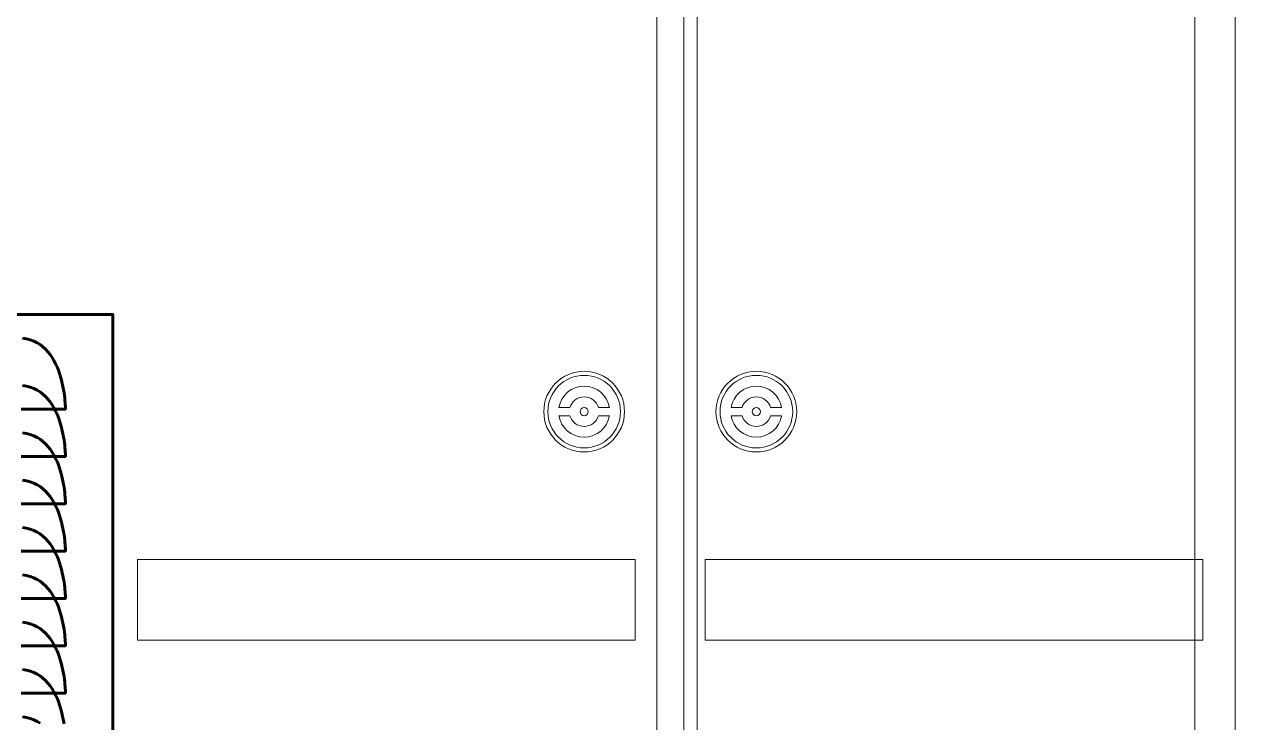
# Model space of a CAD drawing. Header units: millimetres. Extents: x -116965 to 323937, y 291661 to 566926.
# Drawn here: x -37587.9 to -37130.4, y 340211.1 to 340470.5 of the extents above; entities that cross this region are included whole.
import ezdxf

# ---------------------------------------------------------------- set-up
doc = ezdxf.new("R2010")
doc.units = ezdxf.units.MM
doc.layers.get('0').update_dxf_attribs({"lineweight": 18})
doc.layers.add('C00-00-00', color=7, linetype='Continuous')
doc.layers.add('hw_Text', color=7, linetype='Continuous', lineweight=13)

# ---------------------------------------------------------------- blocks, each defined once
blk = doc.blocks.new('*U1544')
for p, q in [((700, 2100), (700, 100)), ((885, 2100), (885, 100))]:
    blk.add_line(p, q)
blk.add_lwpolyline([(0, 0), (900, 0), (900, 2200), (0, 2200)], close=True)
blk = doc.blocks.new('*U1519')
blk.add_lwpolyline([(0, 0), (700, 0), (700, 2200), (0, 2200)], close=True)
blk = doc.blocks.new('*U1607')
for points in [[(-5.29, 1.5, -0.755929), (5.29, 1.5), (9.38, 1.5, 0.852803), (-9.38, 1.5)], [(-5.29, -1.5, 0.755929), (5.29, -1.5), (9.38, -1.5, -0.852803), (-9.38, -1.5)]]:
    blk.add_lwpolyline(points, format="xyb", close=True)
at = {"color": 2}
blk.add_circle((0, 0), 15, dxfattribs=at)
at = {"color": 3}
blk.add_circle((0, 0), 13.5, dxfattribs=at)
blk.add_circle((0, 0), 1.5)
blk = doc.blocks.new('*U1570')
blk.add_lwpolyline([(0, 0), (670, 0), (670, 2000), (0, 2000)])
blk.add_lwpolyline([(477, 190), (662, 190), (662, 220), (477, 220)], close=True)
blk.add_blockref('*U1607', (643, 275))
blk = doc.blocks.new('*U1571')
blk.add_line((0, 0), (0, 2000))
blk.add_lwpolyline([(0, 0), (-190, 0), (-190, 2000), (0, 2000)])
blk.add_lwpolyline([(3, 190), (-182, 190), (-182, 220), (3, 220)], close=True)
at = {"xscale": -1}
blk.add_blockref('*U1607', (-163, 275), dxfattribs=at)
blk = doc.blocks.new('fan1')
at = {"layer": 'C00-00-00', "lineweight": 60}
blk.add_lwpolyline([(66482.46, 350162.92), (66746.42, 350162.92), (66746.42, 349898.96), (66482.46, 349898.96)], close=True, dxfattribs=at)
for points in [[(66712.82, 350154.05), (66714.32, 350153.83), (66715.72, 350153.48), (66717.03, 350152.99), (66718.25, 350152.4), (66719.38, 350151.69), (66720.43, 350150.89), (66721.4, 350150), (66722.29, 350149.04), (66723.1, 350148.01), (66723.85, 350146.92), (66724.53, 350145.78), (66725.14, 350144.6), (66725.69, 350143.39), (66726.18, 350142.17), (66726.62, 350140.93), (66727.01, 350139.69), (66727.35, 350138.47), (66727.64, 350137.26), (66727.89, 350136.08), (66728.11, 350134.94), (66728.28, 350133.85), (66728.43, 350132.82), (66728.55, 350131.86), (66728.64, 350130.97), (66728.71, 350130.17), (66728.75, 350129.46), (66728.79, 350128.87), (66728.81, 350128.38), (66728.82, 350128.03), (66728.82, 350127.81), (66728.82, 350127.73), (66728.78, 350127.73), (66728.66, 350127.73), (66728.45, 350127.73), (66728.16, 350127.73), (66727.8, 350127.73), (66727.36, 350127.73), (66726.84, 350127.73), (66726.25, 350127.73), (66725.59, 350127.73), (66724.85, 350127.73), (66724.04, 350127.73), (66723.17, 350127.73), (66722.22, 350127.73), (66721.21, 350127.73), (66720.13, 350127.73), (66718.99, 350127.73), (66717.79, 350127.73), (66716.52, 350127.73), (66715.2, 350127.73), (66713.81, 350127.73), (66712.37, 350127.73)], [(66712.82, 350136.46), (66714.32, 350136.24), (66715.72, 350135.88), (66717.03, 350135.4), (66718.25, 350134.8), (66719.38, 350134.1), (66720.43, 350133.3), (66721.4, 350132.41), (66722.29, 350131.44), (66723.1, 350130.41), (66723.85, 350129.32), (66724.53, 350128.18), (66725.14, 350127), (66725.69, 350125.8), (66726.18, 350124.57), (66726.62, 350123.33), (66727.01, 350122.1), (66727.35, 350120.87), (66727.64, 350119.67), (66727.89, 350118.49), (66728.11, 350117.35), (66728.28, 350116.26), (66728.43, 350115.22), (66728.55, 350114.26), (66728.64, 350113.37), (66728.71, 350112.57), (66728.75, 350111.87), (66728.79, 350111.27), (66728.81, 350110.79), (66728.82, 350110.43), (66728.82, 350110.21), (66728.82, 350110.13), (66728.78, 350110.13), (66728.66, 350110.13), (66728.45, 350110.13), (66728.16, 350110.13), (66727.8, 350110.13), (66727.36, 350110.13), (66726.84, 350110.13), (66726.25, 350110.13), (66725.59, 350110.13), (66724.85, 350110.13), (66724.04, 350110.13), (66723.17, 350110.13), (66722.22, 350110.13), (66721.21, 350110.13), (66720.13, 350110.13), (66718.99, 350110.13), (66717.79, 350110.13), (66716.52, 350110.13), (66715.2, 350110.13), (66713.81, 350110.13), (66712.37, 350110.13)], [(66712.82, 350118.85), (66714.32, 350118.63), (66715.72, 350118.28), (66717.03, 350117.8), (66718.25, 350117.2), (66719.38, 350116.49), (66720.43, 350115.69), (66721.4, 350114.81), (66722.29, 350113.84), (66723.1, 350112.81), (66723.85, 350111.72), (66724.53, 350110.58), (66725.14, 350109.4), (66725.69, 350108.2), (66726.18, 350106.97), (66726.62, 350105.73), (66727.01, 350104.5), (66727.35, 350103.27), (66727.64, 350102.07), (66727.89, 350100.89), (66728.11, 350099.75), (66728.28, 350098.66), (66728.43, 350097.63), (66728.55, 350096.66), (66728.64, 350095.77), (66728.71, 350094.97), (66728.75, 350094.27), (66728.79, 350093.67), (66728.81, 350093.19), (66728.82, 350092.84), (66728.82, 350092.61), (66728.82, 350092.54), (66728.78, 350092.54), (66728.66, 350092.54), (66728.45, 350092.54), (66728.16, 350092.54), (66727.8, 350092.54), (66727.36, 350092.54), (66726.84, 350092.54), (66726.25, 350092.54), (66725.59, 350092.54), (66724.85, 350092.54), (66724.04, 350092.54), (66723.17, 350092.54), (66722.22, 350092.54), (66721.21, 350092.54), (66720.13, 350092.54), (66718.99, 350092.54), (66717.79, 350092.54), (66716.52, 350092.54), (66715.2, 350092.54), (66713.81, 350092.54), (66712.37, 350092.54)], [(66712.82, 350101.26), (66714.32, 350101.04), (66715.72, 350100.68), (66717.03, 350100.2), (66718.25, 350099.6), (66719.38, 350098.9), (66720.43, 350098.1), (66721.4, 350097.21), (66722.29, 350096.24), (66723.1, 350095.21), (66723.85, 350094.12), (66724.53, 350092.98), (66725.14, 350091.8), (66725.69, 350090.6), (66726.18, 350089.37), (66726.62, 350088.13), (66727.01, 350086.9), (66727.35, 350085.67), (66727.64, 350084.47), (66727.89, 350083.29), (66728.11, 350082.15), (66728.28, 350081.06), (66728.43, 350080.03), (66728.55, 350079.06), (66728.64, 350078.17), (66728.71, 350077.37), (66728.75, 350076.67), (66728.79, 350076.07), (66728.81, 350075.59), (66728.82, 350075.23), (66728.82, 350075.01), (66728.82, 350074.94), (66728.78, 350074.94), (66728.66, 350074.94), (66728.45, 350074.94), (66728.16, 350074.94), (66727.8, 350074.94), (66727.36, 350074.94), (66726.84, 350074.94), (66726.25, 350074.94), (66725.59, 350074.94), (66724.85, 350074.94), (66724.04, 350074.94), (66723.17, 350074.94), (66722.22, 350074.94), (66721.21, 350074.94), (66720.13, 350074.94), (66718.99, 350074.94), (66717.79, 350074.94), (66716.52, 350074.94), (66715.2, 350074.94), (66713.81, 350074.94), (66712.37, 350074.94)], [(66712.82, 350083.66), (66714.32, 350083.44), (66715.72, 350083.08), (66717.03, 350082.6), (66718.25, 350082.01), (66719.38, 350081.3), (66720.43, 350080.5), (66721.4, 350079.61), (66722.29, 350078.65), (66723.1, 350077.61), (66723.85, 350076.52), (66724.53, 350075.38), (66725.14, 350074.21), (66725.69, 350073), (66726.18, 350071.77), (66726.62, 350070.54), (66727.01, 350069.3), (66727.35, 350068.08), (66727.64, 350066.87), (66727.89, 350065.69), (66728.11, 350064.55), (66728.28, 350063.46), (66728.43, 350062.43), (66728.55, 350061.46), (66728.64, 350060.58), (66728.71, 350059.78), (66728.75, 350059.07), (66728.79, 350058.47), (66728.81, 350057.99), (66728.82, 350057.64), (66728.82, 350057.42), (66728.82, 350057.34), (66728.78, 350057.34), (66728.66, 350057.34), (66728.45, 350057.34), (66728.16, 350057.34), (66727.8, 350057.34), (66727.36, 350057.34), (66726.84, 350057.34), (66726.25, 350057.34), (66725.59, 350057.34), (66724.85, 350057.34), (66724.04, 350057.34), (66723.17, 350057.34), (66722.22, 350057.34), (66721.21, 350057.34), (66720.13, 350057.34), (66718.99, 350057.34), (66717.79, 350057.34), (66716.52, 350057.34), (66715.2, 350057.34), (66713.81, 350057.34), (66712.37, 350057.34)], [(66712.82, 350066.07), (66714.32, 350065.84), (66715.72, 350065.49), (66717.03, 350065.01), (66718.25, 350064.41), (66719.38, 350063.7), (66720.43, 350062.9), (66721.4, 350062.02), (66722.29, 350061.05), (66723.1, 350060.02), (66723.85, 350058.93), (66724.53, 350057.79), (66725.14, 350056.61), (66725.69, 350055.4), (66726.18, 350054.18), (66726.62, 350052.94), (66727.01, 350051.71), (66727.35, 350050.48), (66727.64, 350049.27), (66727.89, 350048.1), (66728.11, 350046.96), (66728.28, 350045.87), (66728.43, 350044.83), (66728.55, 350043.87), (66728.64, 350042.98), (66728.71, 350042.18), (66728.75, 350041.48), (66728.79, 350040.88), (66728.81, 350040.4), (66728.82, 350040.04), (66728.82, 350039.82), (66728.82, 350039.74), (66728.78, 350039.74), (66728.66, 350039.74), (66728.45, 350039.74), (66728.16, 350039.74), (66727.8, 350039.74), (66727.36, 350039.74), (66726.84, 350039.74), (66726.25, 350039.74), (66725.59, 350039.74), (66724.85, 350039.74), (66724.04, 350039.74), (66723.17, 350039.74), (66722.22, 350039.74), (66721.21, 350039.74), (66720.13, 350039.74), (66718.99, 350039.74), (66717.79, 350039.74), (66716.52, 350039.74), (66715.2, 350039.74), (66713.81, 350039.74), (66712.37, 350039.74)], [(66712.82, 350048.47), (66714.32, 350048.25), (66715.72, 350047.89), (66717.03, 350047.41), (66718.25, 350046.81), (66719.38, 350046.11), (66720.43, 350045.31), (66721.4, 350044.42), (66722.29, 350043.46), (66723.1, 350042.42), (66723.85, 350041.33), (66724.53, 350040.19), (66725.14, 350039.01), (66725.69, 350037.81), (66726.18, 350036.58), (66726.62, 350035.35), (66727.01, 350034.11), (66727.35, 350032.88), (66727.64, 350031.68), (66727.89, 350030.5), (66728.11, 350029.36), (66728.28, 350028.27), (66728.43, 350027.24), (66728.55, 350026.27), (66728.64, 350025.38), (66728.71, 350024.58), (66728.75, 350023.88), (66728.79, 350023.28), (66728.81, 350022.8), (66728.82, 350022.44), (66728.82, 350022.22), (66728.82, 350022.15), (66728.78, 350022.15), (66728.66, 350022.15), (66728.45, 350022.15), (66728.16, 350022.15), (66727.8, 350022.15), (66727.36, 350022.15), (66726.84, 350022.15), (66726.25, 350022.15), (66725.59, 350022.15), (66724.85, 350022.15), (66724.04, 350022.15), (66723.17, 350022.15), (66722.22, 350022.15), (66721.21, 350022.15), (66720.13, 350022.15), (66718.99, 350022.15), (66717.79, 350022.15), (66716.52, 350022.15), (66715.2, 350022.15), (66713.81, 350022.15), (66712.37, 350022.15)], [(66712.82, 350030.87), (66714.32, 350030.65), (66715.72, 350030.29), (66717.03, 350029.81), (66718.25, 350029.21), (66719.38, 350028.51), (66720.43, 350027.71), (66721.4, 350026.82), (66722.29, 350025.85), (66723.1, 350024.82), (66723.85, 350023.73), (66724.53, 350022.59), (66725.14, 350021.41), (66725.69, 350020.21), (66726.18, 350018.98), (66726.62, 350017.75), (66727.01, 350016.51), (66727.35, 350015.29), (66727.64, 350014.08), (66727.89, 350012.9), (66728.11, 350011.76), (66728.28, 350010.67)], [(66712.82, 350013.27), (66714.32, 350013.05), (66715.72, 350012.69), (66717.03, 350012.21), (66718.25, 350011.61), (66719.38, 350010.91)]]:
    blk.add_lwpolyline(points, dxfattribs=at)

msp = doc.modelspace()

# ---------------------------------------------------------------- block references
msp.add_blockref('*U1544', (-38037.949803, 339951.616143))

# ---------------------------------------------------------------- next in the draw order: block references
msp.add_blockref('*U1519', (-37137.949803, 339951.616143))
at = {"lineweight": -3}
msp.add_blockref('fan1', (-104301.589781, -9800.1675), dxfattribs=at)
at = {"layer": 'hw_Text'}
for name, p in [('*U1570', (-38022.949803, 340051.616143)), ('*U1571', (-37152.949803, 340051.616143))]:
    msp.add_blockref(name, p, dxfattribs=at)

doc.saveas('drawing.dxf')
